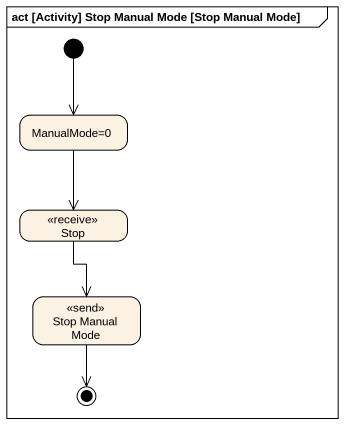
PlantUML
@startuml
mainframe act [Activity] Stop Manual Mode [Stop Manual Mode]
hide empty description
state "ManualMode=0" as ManualMode_0
state "Stop" as Stop_ <<receive>>
state "Stop Manual Mode" as Stop_Manual_Mode <<send>>
[*] --> ManualMode_0
ManualMode_0 --> Stop_
Stop_ --> Stop_Manual_Mode
Stop_Manual_Mode --> [*]
@enduml
